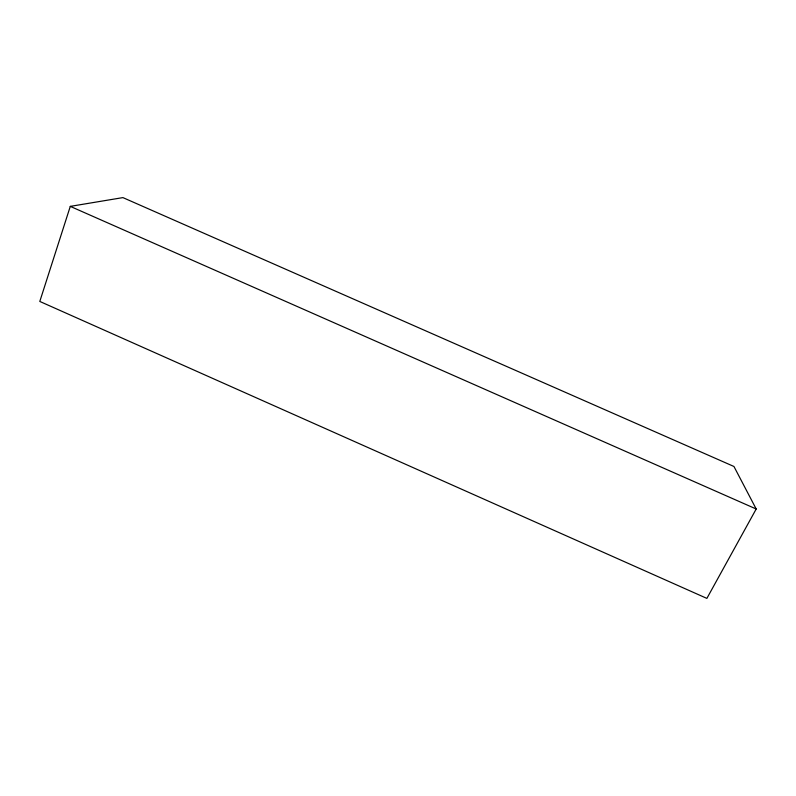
<?xml version="1.0" encoding="UTF-8"?>
<svg xmlns="http://www.w3.org/2000/svg" width="796" height="796" viewBox="0 0 796 796"><rect width="100%" height="100%" fill="white"/><g stroke="black" fill="none" stroke-linecap="round" stroke-linejoin="round"><path stroke-width="1.19" d="M70.287 206.373L39.8 301.445L706.878 598.393L756.2 509.002L733.952 466.486L122.912 197.607L70.287 206.373L756.2 509.002"/></g></svg>
